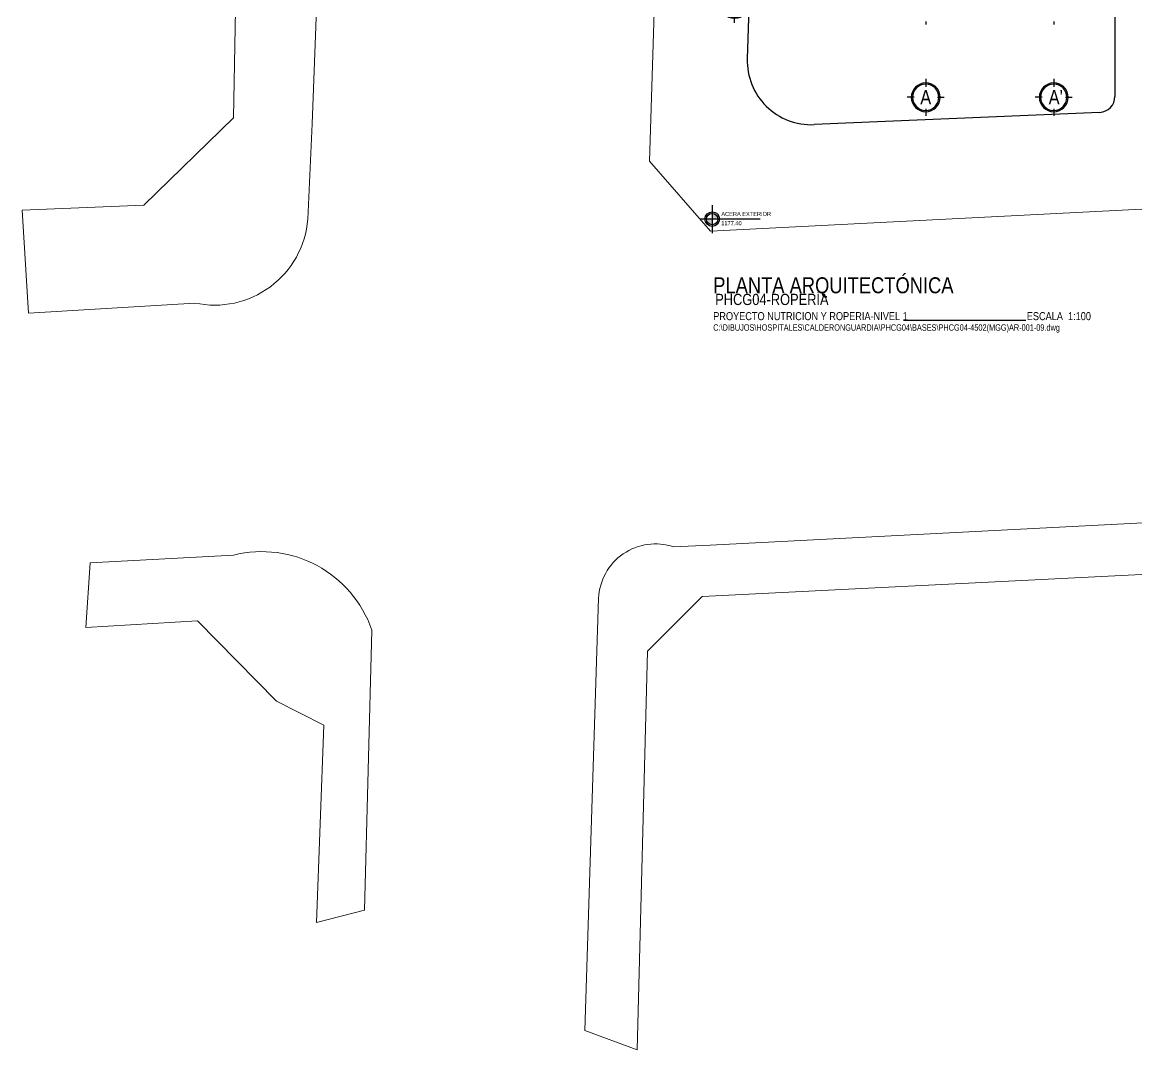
# Model space of a CAD drawing. Extents: x -28 to 131, y -33 to 63.
# Drawn here: x -28.23 to 6.59, y -33.02 to -0.91 of the extents above; entities that cross this region are included whole.
import ezdxf
from ezdxf.enums import TextEntityAlignment as Align

# ---------------------------------------------------------------- set-up
doc = ezdxf.new("R2010")
doc.units = 0
doc.header["$LTSCALE"] = 10
doc.linetypes.add('CENTER', pattern=[2, 1.25, -0.25, 0.25, -0.25])
doc.linetypes.add('DASHDOT', pattern=[1, 0.5, -0.25, 0, -0.25])
for name, color, linetype in [('arq- obras exteriores', 250, 'Continuous'), ('arq-aceras', 252, 'Continuous'), ('arq-ejes-circulo', 1, 'Continuous'), ('arq-ejes-principales', 1, 'DASHDOT'), ('arq-niveles', 1, 'Continuous'), ('arq-text-ejes', 2, 'Continuous'), ('arq-titulos', 5, 'Continuous')]:
    doc.layers.add(name, color=color, linetype=linetype)
doc.styles.add('dape 1', font='swissck.ttf')
doc.styles.add('dape 2', font='ARIALN.TTF')

# ---------------------------------------------------------------- blocks, each defined once
blk = doc.blocks.new('*U99')
at = {"linetype": 'Continuous'}
h = blk.add_hatch(color=251, dxfattribs=at)
h.paths.add_polyline_path([(0.164, 0.326), (0.18, 0.326, -0.414214), (0, 0.146), (0, 0.162, 0.414214)])
h.paths.add_polyline_path([(-0.164, 0.326), (-0.18, 0.326, -0.414214), (0, 0.506), (0, 0.49, 0.414214)])
for p, q in [((0, 0.558), (0, 0.472)), ((0, 0.543), (0, 0.458)), ((-0.146, 0.326), (-0.232, 0.326)), ((0.146, 0.326), (0.232, 0.326)), ((0, 0.18), (0, 0.094))]:
    blk.add_line(p, q, dxfattribs=at)
at = {"linetype": 'CENTER', "ltscale": 0.7}
blk.add_line((0, 0.146), (0, 0.146), dxfattribs=at)
at = {"linetype": 'Continuous'}
for radius in [0.18, 0.164]:
    blk.add_circle((0, 0.326), radius, dxfattribs=at)

msp = doc.modelspace()

# ---------------------------------------------------------------- hatches: boundary and pattern name
at = {"layer": 'arq-niveles'}
h = msp.add_hatch(color=8, dxfattribs=at)
h.paths.add_polyline_path([(-6.849, -7.064, 0.414214), (-6.672, -7.241), (-6.672, -7.064)])
h.paths.add_polyline_path([(-6.672, -6.886), (-6.672, -7.064), (-6.494, -7.064, 0.414214)])
h.paths.add_polyline_path([(-6.9, -7.064), (-6.849, -7.064, -0.414214), (-6.672, -6.886), (-6.672, -6.836, 0.414214)])
h.paths.add_polyline_path([(-6.672, -7.241), (-6.672, -7.292, 0.414214), (-6.444, -7.064), (-6.494, -7.064, -0.414214)])

# ---------------------------------------------------------------- linework, layer by layer
at = {"layer": 'arq- obras exteriores'}
for p, q in [((-5.453, 1.876), (-5.576, -2.053)), ((5.912, -0.5), (5.912, -3.23)), ((5.434, -3.729), (-3.491, -4.113))]:
    msp.add_line(p, q, dxfattribs=at)
for centre, radius, start, end in [((-3.577, -2.115), 2, 178.2188, 272.4651), ((5.412, -3.23), 0.5, 272.4651, 0)]:
    msp.add_arc(centre, radius, start, end, dxfattribs=at)
at = {"layer": 'arq-aceras', "color": 250, "lineweight": 0, "flags": 128}
for points in [[(-18.798, 47.408), (-19.212, 35.235), (-18.626, 35.118), (-19.453, 24.933), (-21.095, 24.802), (-21.624, -3.904), (-24.433, -6.628), (-28.228, -6.781), (-28.034, -10.001), (-22.835, -9.687, 0.453188), (-19.307, -7.068), (-19.169, -4.09), (-17.974, 27.713), (-17.117, 47.408)], [(63.132, -13.612), (28.222, -15.455), (-6.733, -17.255), (-7.878, -17.306, 0.500391), (-10.221, -18.913), (-10.648, -32.413), (-9.013, -33.017), (-8.694, -20.569), (-6.981, -18.861), (21.098, -17.45), (63.132, -15.242)]]:
    msp.add_lwpolyline(points, format="xyb", dxfattribs=at)
msp.add_lwpolyline([(-6.573, 47.408), (-6.721, 43.297), (-7.622, 27.035), (-8.627, -5.258), (-6.73, -7.439), (25.939, -5.772), (34.232, -5.184), (38.108, -5.18), (44.197, -4.794), (63.132, -3.892)], dxfattribs=at)
msp.add_lwpolyline([(-21.631, -17.566), (-26.111, -17.803), (-26.246, -19.829), (-22.753, -19.612), (-20.285, -22.126), (-18.802, -22.88), (-19.034, -29.037), (-17.536, -28.655), (-17.307, -19.905, 0.389833)], format="xyb", close=True, dxfattribs=at)
at = {"layer": 'arq-ejes-principales'}
for p, q in [((0, 36.913), (0, -2.679)), ((4, 36.913), (4, -2.679))]:
    msp.add_line(p, q, dxfattribs=at)
at = {"layer": 'arq-niveles'}
for p, q in [((-6.672, -6.627), (-6.672, -7.501)), ((-5.178, -7.064), (-7.048, -7.064))]:
    msp.add_line(p, q, dxfattribs=at)
for radius in [0.228, 0.177]:
    msp.add_circle((-6.672, -7.064), radius, dxfattribs=at)
at = {"layer": 'arq-titulos', "color": 2}
msp.add_line((-0.698, -10.221), (3.127, -10.221), dxfattribs=at)

# ---------------------------------------------------------------- block references
at = {"layer": 'arq-ejes-circulo', "xscale": 2.499999999999993, "yscale": 2.5, "zscale": 2.5, "rotation": 180}
msp.add_blockref('*U99', (-5.973, 0.465), dxfattribs=at)
at = {"layer": 'arq-ejes-circulo', "xscale": -2.5, "yscale": 2.5, "zscale": 2.5}
for p in [(0, -4.073), (4, -4.073)]:
    msp.add_blockref('*U99', p, dxfattribs=at)

# ---------------------------------------------------------------- texts
at = {"layer": 'arq-niveles', "color": 2, "style": 'dape 2'}
msp.add_text('1177.40', height=0.1282, dxfattribs=at).set_placement((-6.388, -7.255))
at = {"layer": 'arq-niveles', "color": 2, "insert": (-6.386, -6.839), "char_height": 0.12821, "width": 1.7115, "attachment_point": 1, "style": 'dape 2'}
msp.add_mtext('ACERA EXTERIOR', dxfattribs=at)
at = {"layer": 'arq-text-ejes', "style": 'dape 2'}
for s, p in [('A', (0, -3.258)), ("A'", (4.061, -3.258))]:
    msp.add_text(s, height=0.45, dxfattribs=at).set_placement(p, align=Align.MIDDLE)
at = {"layer": 'arq-titulos', "style": 'dape 1'}
msp.add_text('PLANTA ARQUITECTÓNICA', height=0.5, dxfattribs=at).set_placement((-6.64, -9.382))
at = {"layer": 'arq-titulos', "color": 3, "style": 'dape 1'}
for s, p in [('PROYECTO NUTRICION Y ROPERIA-NIVEL 1', (-6.64, -10.221)), ('ESCALA  1:100', (3.157, -10.221))]:
    msp.add_text(s, height=0.25, dxfattribs=at).set_placement(p)
at = {"layer": 'arq-titulos', "color": 1, "style": 'dape 2'}
msp.add_text('C:\\DIBUJOS\\HOSPITALES\\CALDERONGUARDIA\\PHCG04\\BASES\\PHCG04-4502(MGG)AR-001-09.dwg', height=0.2, dxfattribs=at).set_placement((-6.64, -10.552))
at = {"layer": 'arq-titulos', "color": 4, "insert": (-6.578, -9.399), "char_height": 0.35, "width": 2.75248, "attachment_point": 1, "style": 'dape 1'}
msp.add_mtext('PHCG04-ROPERÍA', dxfattribs=at)

doc.saveas('drawing.dxf')
